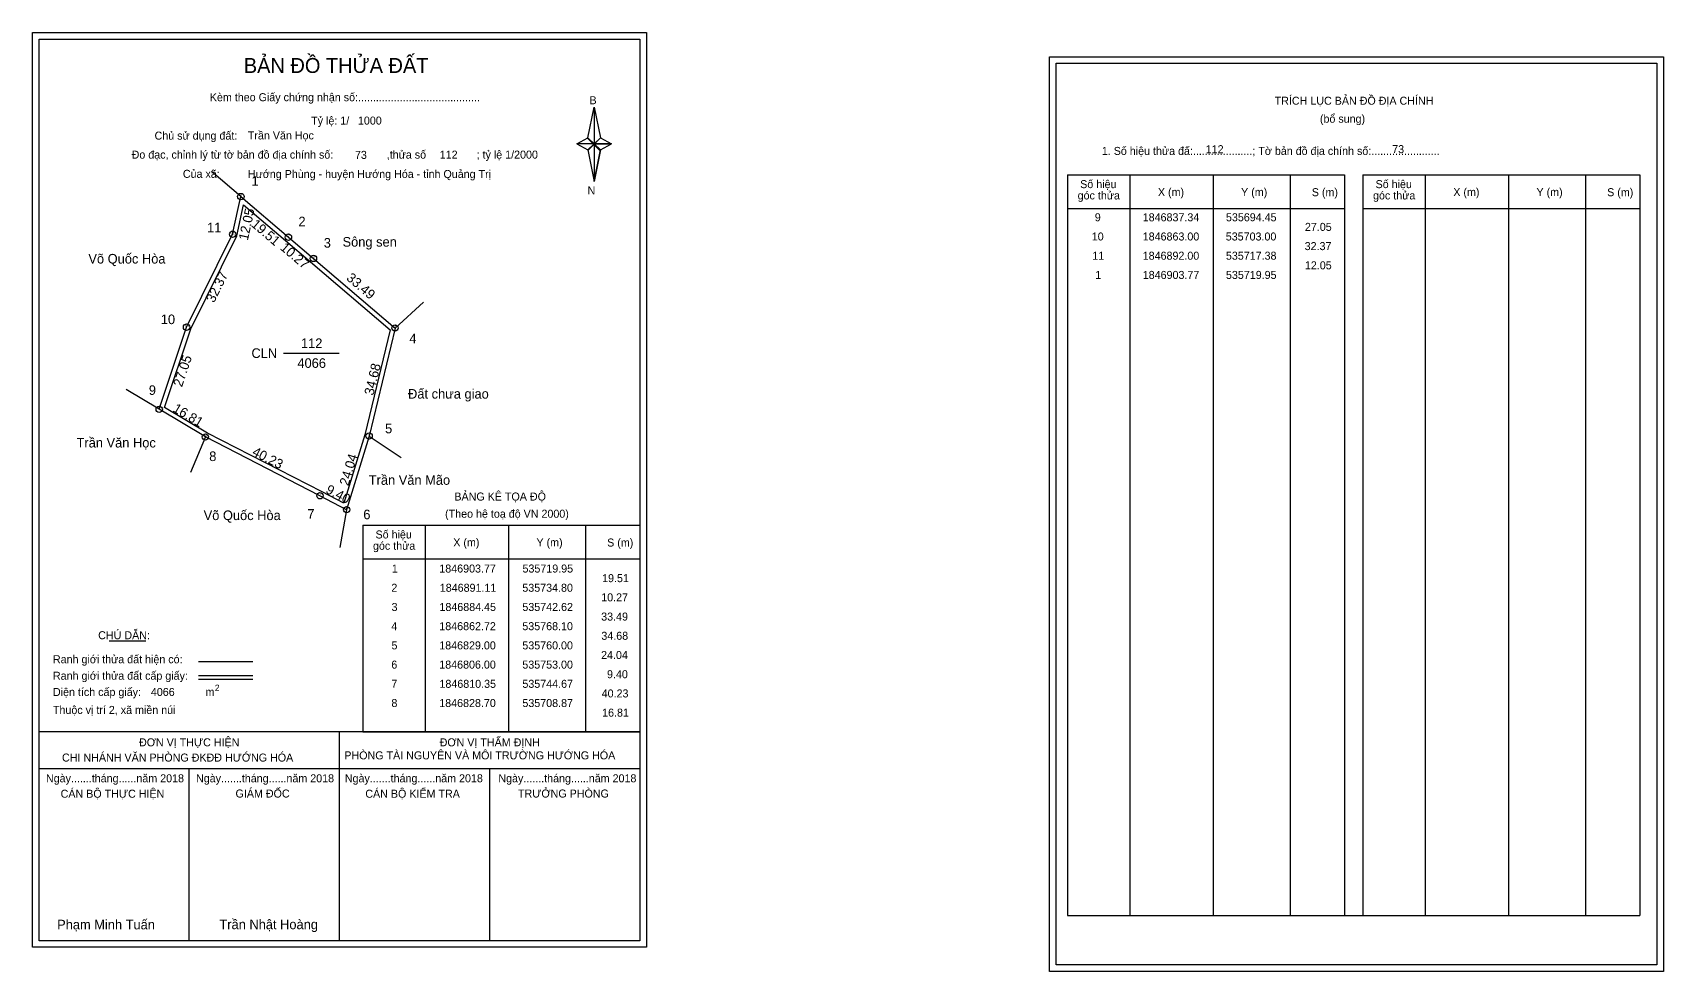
# Model space of a CAD drawing. Extents: x 534702 to 536164, y 1846662 to 1846982.
# Drawn here: x 535655 to 536164, y 1846662 to 1846955 of the extents above; entities that cross this region are included whole.
import ezdxf

# ---------------------------------------------------------------- set-up
doc = ezdxf.new("R2010")
doc.units = 0
for name, color, linetype in [('Level 1', 7, 'Continuous'), ('Level 10', 7, 'Continuous'), ('Level 11', 7, 'Continuous'), ('Level 13', 7, 'Continuous'), ('Level 27', 7, 'Continuous'), ('Level 3', 7, 'Continuous'), ('Level 49', 7, 'Continuous'), ('Level 53', 7, 'Continuous'), ('Level 55', 7, 'Continuous'), ('Level 6', 7, 'Continuous'), ('Level 60', 7, 'Continuous'), ('Level 63', 7, 'Continuous'), ('Level 9', 7, 'Continuous')]:
    doc.layers.add(name, color=color, linetype=linetype)

msp = doc.modelspace()

# ---------------------------------------------------------------- linework, layer by layer
at = {"layer": 'Level 1'}
for p, q in [((535656.91, 1846952.97), (535656.91, 1846952.97)), ((535974.56, 1846945.4), (535974.56, 1846945.4)), ((535828.33, 1846922.09), (535830.3, 1846931.73)), ((535830.3, 1846931.73), (535830.3, 1846920.21)), ((535830.3, 1846931.73), (535832.27, 1846922.09)), ((535824.89, 1846920.21), (535828.33, 1846922.09)), ((535828.33, 1846922.09), (535830.3, 1846920.21)), ((535830.15, 1846919.99), (535828.33, 1846921.87)), ((535830.3, 1846920.21), (535828.33, 1846918.37)), ((535830.15, 1846919.99), (535828.33, 1846918.15)), ((535828.33, 1846918.15), (535830.15, 1846919.99)), ((535828.33, 1846918.37), (535830.3, 1846908.51)), ((535832.12, 1846921.87), (535830.15, 1846919.99)), ((535830.15, 1846919.99), (535832.12, 1846921.87)), ((535832.12, 1846918.15), (535830.15, 1846919.99)), ((535832.27, 1846922.09), (535830.3, 1846920.21)), ((535830.3, 1846920.21), (535830.3, 1846908.51)), ((535830.3, 1846920.21), (535835.71, 1846920.21)), ((535830.3, 1846920.21), (535832.27, 1846918.37)), ((535832.27, 1846918.37), (535830.3, 1846908.51)), ((535832.27, 1846918.37), (535835.71, 1846920.21)), ((535978.1, 1846910.54), (536064.7, 1846910.54)), ((535997.69, 1846679.28), (535997.69, 1846910.54)), ((536023.76, 1846679.28), (536023.76, 1846910.54)), ((536047.73, 1846910.54), (536047.73, 1846679.28)), ((536064.7, 1846910.54), (536064.7, 1846679.28)), ((536070.35, 1846910.54), (536156.95, 1846910.54)), ((536089.94, 1846679.28), (536089.94, 1846910.54)), ((536116.01, 1846679.28), (536116.01, 1846910.54)), ((536139.99, 1846910.54), (536139.99, 1846679.28)), ((536156.95, 1846910.54), (536156.95, 1846679.28)), ((535978.1, 1846900.02), (536064.7, 1846900.02)), ((536070.35, 1846900.02), (536156.95, 1846900.02)), ((535758.01, 1846801.15), (535844.61, 1846801.15)), ((535777.6, 1846736.62), (535777.6, 1846801.15)), ((535803.67, 1846736.62), (535803.67, 1846801.15)), ((535827.64, 1846801.15), (535827.64, 1846736.62)), ((535758.01, 1846790.62), (535844.61, 1846790.62)), ((535678.83, 1846765.04), (535690.23, 1846765.04)), ((535706.7, 1846758.64), (535723.71, 1846758.64)), ((535706.7, 1846754.19), (535723.71, 1846754.19)), ((535706.7, 1846753.09), (535723.71, 1846753.09)), ((535763.74, 1846736.62), (535656.91, 1846736.62)), ((535844.61, 1846736.62), (535739.77, 1846736.62)), ((535750.76, 1846671.4), (535750.76, 1846736.62)), ((535758.01, 1846736.62), (535844.61, 1846736.62)), ((535844.61, 1846725.07), (535656.91, 1846725.07)), ((535703.84, 1846671.4), (535703.84, 1846725.07)), ((535797.69, 1846671.4), (535797.69, 1846725.07)), ((535978.1, 1846679.28), (536156.95, 1846679.28)), ((535844.61, 1846671.4), (535844.61, 1846671.4)), ((536162.26, 1846663.82), (536162.26, 1846663.82))]:
    msp.add_line(p, q, dxfattribs=at)
for points in [[(535828.33, 1846922.09), (535830.3, 1846931.73), (535830.3, 1846920.21)], [(535824.89, 1846920.21), (535828.33, 1846918.37), (535830.3, 1846920.21)], [(535830.3, 1846920.21), (535832.27, 1846922.09), (535835.71, 1846920.21)], [(535830.3, 1846920.21), (535830.3, 1846908.51), (535832.27, 1846918.37)]]:
    msp.add_lwpolyline(points, close=True, dxfattribs=at)
at = {"layer": 'Level 10'}
msp.add_line((535719.95, 1846903.77), (535734.8, 1846891.11), dxfattribs=at)
for points in [[(535760, 1846829), (535753, 1846806), (535744.67, 1846810.35), (535708.87, 1846828.7), (535694.45, 1846837.34), (535703, 1846863), (535717.38, 1846892), (535719.95, 1846903.77), (535734.8, 1846891.11), (535742.62, 1846884.45), (535768.1, 1846862.72)], [(535758.65, 1846829.37), (535752.15, 1846808.02), (535745.31, 1846811.59), (535709.55, 1846829.92), (535696.13, 1846837.96), (535704.3, 1846862.47), (535718.71, 1846891.53), (535720.82, 1846901.19), (535733.89, 1846890.04), (535741.71, 1846883.38), (535766.54, 1846862.21)]]:
    msp.add_lwpolyline(points, close=True, dxfattribs=at)
at = {"layer": 'Level 11'}
for centre in [(535719.95, 1846903.77), (535717.38, 1846892), (535734.8, 1846891.11), (535742.62, 1846884.45), (535703, 1846863), (535768.1, 1846862.72), (535694.45, 1846837.34), (535708.87, 1846828.7), (535760, 1846829), (535760, 1846829), (535744.67, 1846810.35), (535753, 1846806)]:
    msp.add_circle(centre, 1, dxfattribs=at)
at = {"layer": 'Level 27'}
for p, q in [((535719.95, 1846903.77), (535710.82, 1846911.56)), ((535768.1, 1846862.72), (535777.01, 1846870.76)), ((535694.45, 1846837.34), (535684.15, 1846843.5)), ((535708.87, 1846828.7), (535704.18, 1846817.65)), ((535760, 1846829), (535769.98, 1846822.34)), ((535753, 1846806), (535750.91, 1846794.18))]:
    msp.add_line(p, q, dxfattribs=at)
at = {"layer": 'Level 3'}
for p, q in [((535978.1, 1846910.54), (535978.1, 1846679.28)), ((536070.35, 1846910.54), (536070.35, 1846679.28)), ((535758.01, 1846801.15), (535758.01, 1846736.62))]:
    msp.add_line(p, q, dxfattribs=at)
at = {"layer": 'Level 63'}
for points in [[(535654.91, 1846954.97), (535846.61, 1846954.97), (535846.61, 1846669.4), (535654.91, 1846669.4)], [(535656.91, 1846952.97), (535844.61, 1846952.97), (535844.61, 1846671.4), (535656.91, 1846671.4)], [(535972.56, 1846947.4), (536164.26, 1846947.4), (536164.26, 1846661.82), (535972.56, 1846661.82)], [(535974.56, 1846945.4), (536162.26, 1846945.4), (536162.26, 1846663.82), (535974.56, 1846663.82)]]:
    msp.add_lwpolyline(points, close=True, dxfattribs=at)
at = {"layer": 'Level 9'}
msp.add_line((535733.26, 1846854.88), (535750.66, 1846854.88), dxfattribs=at)

# ---------------------------------------------------------------- texts
at = {"layer": 'Level 1'}
for s, height, p in [('BẢN ĐỒ THỬA ĐẤT', 4.6657, (535720.88, 1846942.38)), ('Kèm theo Giấy chứng nhận số:.........................................', 2.5, (535710.26, 1846933.55)), ('B', 2.5, (535828.84, 1846932.61)), ('TRÍCH LỤC BẢN ĐỒ ĐỊA CHÍNH', 2.5, (536042.85, 1846932.46)), ('(bổ sung)', 2.5, (536056.98, 1846926.84)), ('Chủ sử dụng đất:', 2.5, (535693, 1846921.56)), ('Đo đạc, chỉnh lý từ tờ bản đồ địa chính số:                  ,thửa số                 ; tỷ lệ 1/2000', 2.5, (535685.84, 1846915.63)), ('1. Số hiệu thửa đấ:....................; Tờ bản đồ địa chính số:.......................', 2.5, (535988.87, 1846916.78)), ('Của xã:', 2.5, (535701.84, 1846909.63)), ('Số hiệu', 2.5, (535982.11, 1846906.41)), ('Số hiệu', 2.5, (536074.37, 1846906.41)), ('N', 2.5, (535828.24, 1846904.44)), ('góc thửa', 2.5, (535981.32, 1846902.88)), ('X (m)', 2.5, (536006.39, 1846903.94)), ('Y (m)', 2.5, (536032.37, 1846903.94)), ('S (m)', 2.5, (536054.45, 1846903.89)), ('góc thửa', 2.5, (536073.58, 1846902.88)), ('X (m)', 2.5, (536098.65, 1846903.94)), ('Y (m)', 2.5, (536124.63, 1846903.94)), ('S (m)', 2.5, (536146.7, 1846903.89)), ('BẢNG KÊ TỌA ĐỘ', 2.5, (535786.64, 1846808.85)), ('(Theo hệ toạ độ VN 2000)', 2.5, (535783.74, 1846803.49)), ('góc thửa', 2.5, (535761.23, 1846793.48)), ('Số hiệu', 2.5, (535762.02, 1846797.01)), ('X (m)', 2.5, (535786.3, 1846794.54)), ('Y (m)', 2.5, (535812.28, 1846794.54)), ('S (m)', 2.5, (535834.36, 1846794.49)), ('CHÚ DẪN:', 2.5, (535675.39, 1846765.54)), ('Ranh giới thửa đất hiện có:', 2.5, (535661.26, 1846758.04)), ('Ranh giới thửa đất cấp giấy:', 2.5, (535661.26, 1846752.9)), ('Diện tích cấp giấy:', 2.5, (535661.26, 1846747.82)), ('2', 2, (535711.81, 1846749.35)), ('Thuộc vị trí 2, xã miền núi', 2.5, (535661.26, 1846742.22)), ('m', 2.5, (535708.92, 1846747.84)), ('ĐƠN VỊ THỰC HIỆN', 2.5, (535688.15, 1846732.1)), ('ĐƠN VỊ THẨM ĐỊNH', 2.5, (535782.05, 1846732.1)), ('CHI NHÁNH VĂN PHÒNG ĐKĐĐ HƯỚNG HÓA', 2.5, (535664.1, 1846727.34)), ('PHÒNG TÀI NGUYÊN VÀ MÔI TRƯỜNG HƯỚNG HÓA', 2.5, (535752.27, 1846728.03)), ('Ngày.......tháng......năm 2018', 2.5, (535659.08, 1846720.87)), ('Ngày.......tháng......năm 2018', 2.5, (535705.95, 1846720.87)), ('GIÁM ĐỐC', 2.5, (535718.29, 1846716.11)), ('Ngày.......tháng......năm 2018', 2.5, (535752.43, 1846720.87)), ('Ngày.......tháng......năm 2018', 2.5, (535800.38, 1846720.87)), ('TRƯỞNG PHÒNG', 2.5, (535806.52, 1846716.11)), ('CÁN BỘ THỰC HIỆN', 2.5, (535663.66, 1846716.05)), ('CÁN BỘ KIỂM TRA', 2.5, (535758.83, 1846716.05)), ('Phạm Minh Tuấn', 3, (535662.57, 1846674.94)), ('Trần Nhật Hoàng', 3, (535713.26, 1846674.99))]:
    msp.add_text(s, height=height, dxfattribs=at).set_placement(p)
at = {"layer": 'Level 11'}
msp.add_text('Tỷ lệ: 1/', height=2.5, dxfattribs=at).set_placement((535741.92, 1846926.24))
at = {"layer": 'Level 13'}
for s, p in [('112', (535738.73, 1846856.48)), ('CLN', (535723.27, 1846853.38)), ('4066', (535737.61, 1846850.28))]:
    msp.add_text(s, height=3, dxfattribs=at).set_placement(p)
at = {"layer": 'Level 49'}
for s, rotation, p in [('12.05', 77.6827, (535722.13, 1846889.91)), ('19.51', 319.5516, (535722.96, 1846894.71)), ('10.27', 319.5802, (535732.01, 1846887.45)), ('32.37', 63.6249, (535711.59, 1846870.42)), ('33.49', 319.5416, (535752.68, 1846877.98)), ('27.05', 71.5718, (535701.56, 1846844.12)), ('34.68', 76.4927, (535761.36, 1846841.51)), ('16.81', 329.0713, (535698.44, 1846836.82)), ('40.23', 332.8617, (535723.23, 1846823.14)), ('24.04', 73.0725, (535753.54, 1846813.27)), ('9.40', 332.426, (535746.21, 1846811.35))]:
    msp.add_text(s, height=3, rotation=rotation, dxfattribs=at).set_placement(p)
at = {"layer": 'Level 53'}
for s, p in [('9', (535986.67, 1846896.06)), ('1846837.34', (536001.64, 1846896.06)), ('535694.45', (536027.64, 1846896.06)), ('10', (535985.73, 1846890.06)), ('1846863.00', (536001.64, 1846890.06)), ('535703.00', (536027.58, 1846890.06)), ('27.05', (536052.3, 1846893.06)), ('32.37', (536052.22, 1846887.06)), ('11', (535985.89, 1846884.06)), ('1846892.00', (536001.64, 1846884.06)), ('535717.38', (536027.62, 1846884.06)), ('12.05', (536052.3, 1846881.06)), ('1', (535986.82, 1846878.06)), ('1846903.77', (536001.65, 1846878.06)), ('535719.95', (536027.64, 1846878.06)), ('1', (535767.11, 1846786.37)), ('1846903.77', (535781.94, 1846786.37)), ('535719.95', (535807.92, 1846786.37)), ('19.51', (535832.79, 1846783.37)), ('2', (535766.96, 1846780.37)), ('1846891.11', (535782.09, 1846780.37)), ('535734.80', (535807.87, 1846780.37)), ('3', (535767.03, 1846774.37)), ('1846884.45', (535781.98, 1846774.37)), ('535742.62', (535807.88, 1846774.37)), ('10.27', (535832.51, 1846777.37)), ('4', (535766.94, 1846768.37)), ('1846862.72', (535781.94, 1846768.37)), ('535768.10', (535807.87, 1846768.37)), ('33.49', (535832.5, 1846771.37)), ('34.68', (535832.55, 1846765.37)), ('5', (535767, 1846762.37)), ('1846829.00', (535781.92, 1846762.37)), ('535760.00', (535807.87, 1846762.37)), ('24.04', (535832.47, 1846759.37)), ('6', (535766.95, 1846756.37)), ('1846806.00', (535781.92, 1846756.37)), ('535753.00', (535807.87, 1846756.37)), ('9.40', (535834.32, 1846753.37)), ('7', (535766.96, 1846750.37)), ('1846810.35', (535781.98, 1846750.37)), ('535744.67', (535807.89, 1846750.37)), ('40.23', (535832.65, 1846747.37)), ('8', (535766.98, 1846744.37)), ('1846828.70', (535781.92, 1846744.37)), ('535708.87', (535807.89, 1846744.37)), ('16.81', (535832.79, 1846741.37))]:
    msp.add_text(s, height=2.5, dxfattribs=at).set_placement(p)
at = {"layer": 'Level 55'}
for s, height, p in [('1', 0.8, (535719.73, 1846903.77)), ('28', 0.22, (535719.8, 1846903.55)), ('28', 0.22, (535719.8, 1846903.55)), ('0', 0.22, (535719.87, 1846903.55)), ('0', 0.22, (535719.87, 1846903.55)), ('11', 0.8, (535716.86, 1846892)), ('28', 0.22, (535717.23, 1846891.78)), ('28', 0.22, (535717.23, 1846891.78)), ('2', 0.8, (535734.53, 1846891.11)), ('0', 0.22, (535734.72, 1846890.89)), ('0', 0.22, (535734.72, 1846890.89)), ('3', 0.8, (535742.37, 1846884.45)), ('0', 0.22, (535742.54, 1846884.23)), ('0', 0.22, (535742.54, 1846884.23)), ('10', 0.8, (535702.43, 1846863)), ('28', 0.22, (535702.85, 1846862.78)), ('28', 0.22, (535702.85, 1846862.78)), ('4', 0.8, (535767.82, 1846862.72)), ('0', 0.22, (535768.02, 1846862.5)), ('0', 0.22, (535768.02, 1846862.5)), ('9', 0.8, (535694.18, 1846837.34)), ('113', 0.22, (535694.22, 1846837.12)), ('28', 0.22, (535694.3, 1846837.12)), ('28', 0.22, (535694.3, 1846837.12)), ('8', 0.8, (535708.61, 1846828.7)), ('113', 0.22, (535708.64, 1846828.48)), ('43', 0.22, (535708.72, 1846828.48)), ('307', 0.22, (535759.76, 1846828.78)), ('5', 0.8, (535759.74, 1846829)), ('7', 0.8, (535744.4, 1846810.35)), ('43', 0.22, (535744.52, 1846810.13)), ('307', 0.22, (535752.76, 1846805.78)), ('6', 0.8, (535752.73, 1846806)), ('43', 0.22, (535752.85, 1846805.78))]:
    msp.add_text(s, height=height, dxfattribs=at).set_placement(p)
at = {"layer": 'Level 6'}
for s, p in [('1000', (535756.52, 1846926.26)), ('Trần Văn Học', (535722.14, 1846921.62)), ('73', (535755.59, 1846915.54)), ('112', (535782.07, 1846915.62)), ('112', (536021.32, 1846917.32)), ('73', (536079.56, 1846917.34)), ('Hướng Phùng - huyện Hướng Hóa - tỉnh Quảng Trị', (535722.15, 1846909.58)), ('4066', (535691.85, 1846747.83))]:
    msp.add_text(s, height=2.5, dxfattribs=at).set_placement(p)
at = {"layer": 'Level 60'}
for s, p in [('Sông sen', (535751.71, 1846888.14)), ('Võ Quốc Hòa', (535672.33, 1846882.86)), ('Đất chưa giao', (535772.18, 1846840.68)), ('Trần Văn Học', (535668.64, 1846825.42)), ('Trần Văn Mão', (535759.9, 1846813.77)), ('Võ Quốc Hòa', (535708.33, 1846802.75))]:
    msp.add_text(s, height=3, dxfattribs=at).set_placement(p)
at = {"layer": 'Level 9'}
for s, p in [('1', (535723.27, 1846907.14)), ('11', (535709.4, 1846892.62)), ('2', (535737.93, 1846894.48)), ('3', (535745.85, 1846887.82)), ('10', (535694.95, 1846863.94)), ('4', (535772.57, 1846857.95)), ('9', (535691.21, 1846841.84)), ('5', (535765, 1846829.84)), ('8', (535710.07, 1846821.18)), ('7', (535740.72, 1846803.17)), ('6', (535758.2, 1846803.01))]:
    msp.add_text(s, height=3, dxfattribs=at).set_placement(p)

doc.saveas('drawing.dxf')
